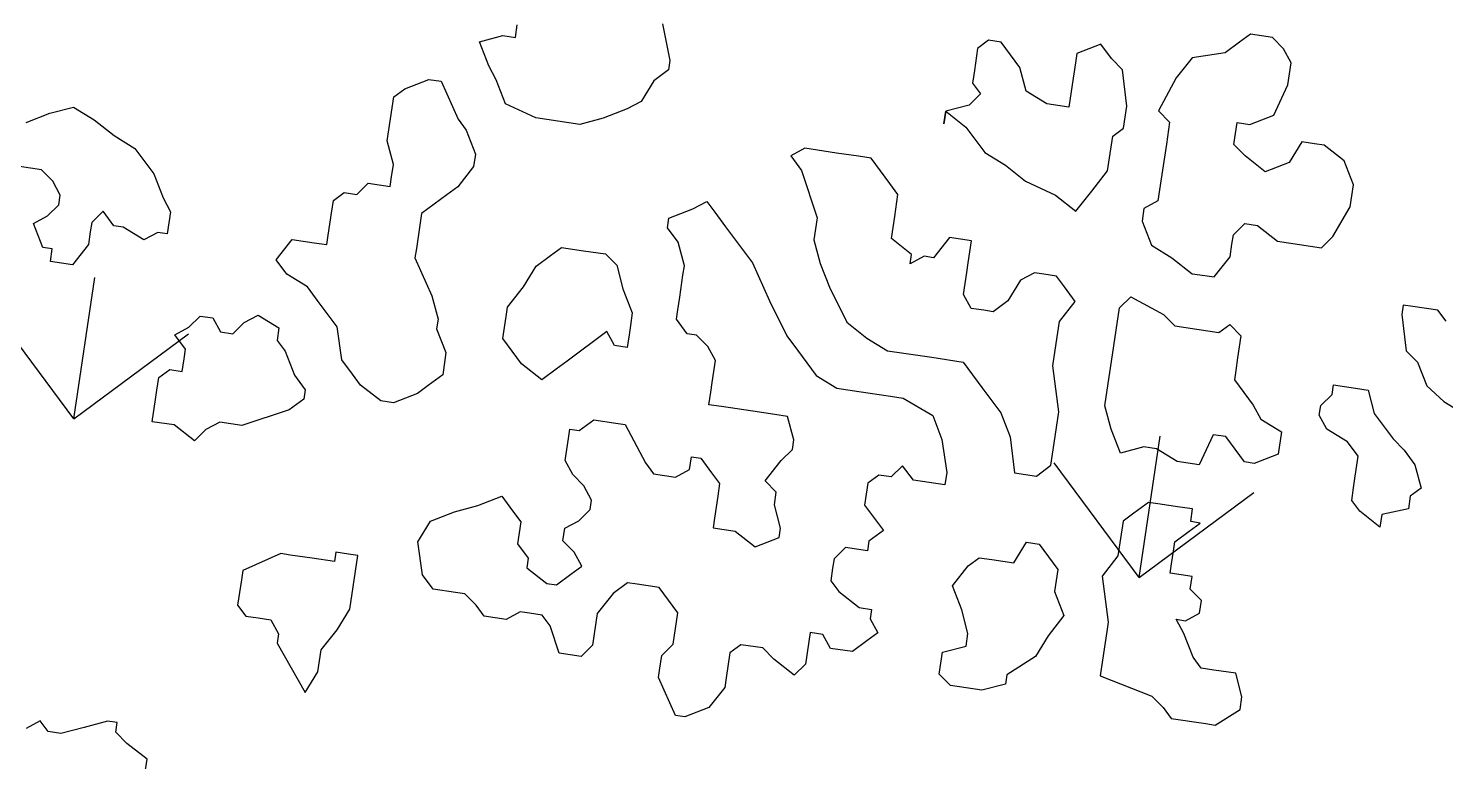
# Model space of a CAD drawing. Header units: millimetres. Extents: x 338 to 506, y 179 to 335.
# Drawn here: x 371.471 to 375.252, y 245.466 to 247.422 of the extents above; entities that cross this region are included whole.
import ezdxf

# ---------------------------------------------------------------- set-up
doc = ezdxf.new("R2010")
doc.units = ezdxf.units.MM
for name, color, linetype in [('ANDEN', 251, 'Continuous'), ('ARBOL-TOP', 3, 'Continuous'), ('MUROS', 32, 'Continuous')]:
    doc.layers.add(name, color=color, linetype=linetype)

# ---------------------------------------------------------------- blocks, each defined once
blk = doc.blocks.new('*X963')
at = {"color": 0}
for p, q in [((60.776, 123.4541), (61.0454, 123.7235)), ((60.776, 123.4541), (61.0454, 123.1847)), ((60.776, 123.4541), (61.157, 123.4541)), ((60.776, 120.5804), (61.0454, 120.8498)), ((60.776, 120.5804), (61.0454, 120.311)), ((60.776, 120.5804), (61.157, 120.5804))]:
    blk.add_line(p, q, dxfattribs=at)
blk = doc.blocks.new('ARBOLITO')
at = {"linetype": 'ByBlock'}
for points in [[(462.11331, 68.45245), (462.11331, 68.46076), (462.09877, 68.46907), (462.09046, 68.47531), (462.09046, 68.48154), (462.08422, 68.48154), (462.06968, 68.47531), (462.05513, 68.46907), (462.04682, 68.46907), (462.04059, 68.47531), (462.03228, 68.46907)], [(462.11331, 68.45245), (462.11331, 68.46076), (462.09877, 68.46907), (462.09046, 68.47531), (462.09046, 68.48154), (462.08422, 68.48154), (462.06968, 68.47531), (462.05513, 68.46907), (462.04682, 68.46907), (462.04059, 68.47531), (462.03228, 68.46907)], [(462.27331, 68.93244), (462.26708, 68.94075), (462.25877, 68.9553), (462.27331, 68.96153), (462.28162, 68.96153), (462.28162, 68.96984)], [(462.37513, 68.98439), (462.38344, 68.96153), (462.38344, 68.9553), (462.37513, 68.94699), (462.36889, 68.93244), (462.36058, 68.92621), (462.34604, 68.9179), (462.33149, 68.91166), (462.3024, 68.91166), (462.28162, 68.9179), (462.27331, 68.93244), (462.27331, 68.93244)], [(462.27331, 68.93244), (462.26708, 68.94075), (462.25877, 68.9553), (462.27331, 68.96153), (462.28162, 68.96153), (462.28162, 68.96984)], [(462.37513, 68.98439), (462.38344, 68.96153), (462.38344, 68.9553), (462.37513, 68.94699), (462.36889, 68.93244), (462.36058, 68.92621), (462.34604, 68.9179), (462.33149, 68.91166), (462.3024, 68.91166), (462.28162, 68.9179), (462.27331, 68.93244)], [(462.70343, 68.90335), (462.71175, 68.88881), (462.72629, 68.88257), (462.74084, 68.87426), (462.74915, 68.87426), (462.75538, 68.87426), (462.76369, 68.88881), (462.76369, 68.89712), (462.76369, 68.90335), (462.76993, 68.91166), (462.77824, 68.91166), (462.79278, 68.90335), (462.80733, 68.90335), (462.82187, 68.90335), (462.82811, 68.91166), (462.83642, 68.93244), (462.83642, 68.94699), (462.82811, 68.96153), (462.81356, 68.96984), (462.80733, 68.96984), (462.79902, 68.96984), (462.79278, 68.9553), (462.77824, 68.94699), (462.76369, 68.9553), (462.75538, 68.96153), (462.75538, 68.97608), (462.76369, 68.97608), (462.77824, 68.98439), (462.78447, 69.00517), (462.78447, 69.01971), (462.77824, 69.02802), (462.76993, 69.03426), (462.75538, 69.03426), (462.74915, 69.02802), (462.74084, 69.01971), (462.72006, 69.01348), (462.71175, 68.99893), (462.70343, 68.97608), (462.71175, 68.96984), (462.71175, 68.9553), (462.71175, 68.93244), (462.71175, 68.9179), (462.70343, 68.91166), (462.70343, 68.90335), (462.70343, 68.90335)], [(462.70343, 68.90335), (462.71175, 68.88881), (462.72629, 68.88257), (462.74084, 68.87426), (462.74915, 68.87426), (462.75538, 68.87426), (462.76369, 68.88881), (462.76369, 68.89712), (462.76369, 68.90335), (462.76993, 68.91166), (462.77824, 68.91166), (462.79278, 68.90335), (462.80733, 68.90335), (462.82187, 68.90335), (462.82811, 68.91166), (462.83642, 68.93244), (462.83642, 68.94699), (462.82811, 68.96153), (462.81356, 68.96984), (462.80733, 68.96984), (462.79902, 68.96984), (462.79278, 68.9553), (462.77824, 68.94699), (462.76369, 68.9553), (462.75538, 68.96153), (462.75538, 68.97608), (462.76369, 68.97608), (462.77824, 68.98439), (462.78447, 69.00517), (462.78447, 69.01971), (462.77824, 69.02802), (462.76993, 69.03426), (462.75538, 69.03426), (462.74915, 69.02802), (462.74084, 69.01971), (462.72006, 69.01348), (462.71175, 68.99893), (462.70343, 68.97608), (462.71175, 68.96984), (462.71175, 68.9553), (462.71175, 68.93244), (462.71175, 68.9179), (462.70343, 68.91166), (462.70343, 68.90335)], [(462.56629, 68.9553), (462.58084, 68.94699), (462.59538, 68.93244), (462.60993, 68.92621), (462.62447, 68.9179), (462.64525, 68.91166), (462.6598, 68.90335), (462.66811, 68.9179), (462.67642, 68.93244), (462.67642, 68.9553), (462.68266, 68.96153), (462.68266, 68.97608), (462.67642, 68.99893), (462.66811, 69.00517), (462.6598, 69.01348), (462.64525, 69.00517), (462.64525, 68.99893), (462.64525, 68.98439), (462.64525, 68.96984), (462.63071, 68.96984), (462.61616, 68.97608), (462.60993, 68.99062), (462.59538, 69.00517), (462.58707, 69.00517), (462.58084, 68.99893), (462.58084, 68.98439), (462.58084, 68.97608), (462.58707, 68.96984), (462.58084, 68.96153), (462.56629, 68.9553), (462.56629, 68.94699), (462.56629, 68.9553), (462.56629, 68.9553)], [(462.56629, 68.9553), (462.58084, 68.94699), (462.59538, 68.93244), (462.60993, 68.92621), (462.62447, 68.9179), (462.64525, 68.91166), (462.6598, 68.90335), (462.66811, 68.9179), (462.67642, 68.93244), (462.67642, 68.9553), (462.68266, 68.96153), (462.68266, 68.97608), (462.67642, 68.99893), (462.66811, 69.00517), (462.6598, 69.01348), (462.64525, 69.00517), (462.64525, 68.99893), (462.64525, 68.98439), (462.64525, 68.96984), (462.63071, 68.96984), (462.61616, 68.97608), (462.60993, 68.99062), (462.59538, 69.00517), (462.58707, 69.00517), (462.58084, 68.99893), (462.58084, 68.98439), (462.58084, 68.97608), (462.58707, 68.96984), (462.58084, 68.96153), (462.56629, 68.9553), (462.56629, 68.94699), (462.56629, 68.9553)], [(462.90915, 68.86803), (462.90291, 68.87426), (462.88629, 68.87426), (462.88006, 68.87426), (462.88006, 68.86803), (462.88629, 68.84517), (462.8946, 68.83894), (462.90291, 68.82439), (462.91538, 68.81608), (462.92993, 68.80985)], [(462.90915, 68.86803), (462.90291, 68.87426), (462.88629, 68.87426), (462.88006, 68.87426), (462.88006, 68.86803), (462.88629, 68.84517), (462.8946, 68.83894), (462.90291, 68.82439), (462.91538, 68.81608), (462.92993, 68.80985)], [(462.22968, 68.71426), (462.21513, 68.72257), (462.2089, 68.72881), (462.20058, 68.73712), (462.19435, 68.7579), (462.17981, 68.77244), (462.17149, 68.78076), (462.15695, 68.78699), (462.14864, 68.7953), (462.15695, 68.80985), (462.17149, 68.80985), (462.17981, 68.80985), (462.17981, 68.81608), (462.17981, 68.83062), (462.17981, 68.83894), (462.18604, 68.84517), (462.19435, 68.84517), (462.20058, 68.85348), (462.21513, 68.85348), (462.21513, 68.85972), (462.21513, 68.86803), (462.2089, 68.88257), (462.2089, 68.89712), (462.2089, 68.91166), (462.21513, 68.9179), (462.22968, 68.92621), (462.23799, 68.92621), (462.25253, 68.90335), (462.25877, 68.89712), (462.26708, 68.88257), (462.26708, 68.87426), (462.25877, 68.85972), (462.25253, 68.85348), (462.23799, 68.83894), (462.23799, 68.81608), (462.23799, 68.80985), (462.25253, 68.78699), (462.25877, 68.77244), (462.25877, 68.76621), (462.26708, 68.75167), (462.26708, 68.73712), (462.25877, 68.72881), (462.25253, 68.72257), (462.23799, 68.71426), (462.22968, 68.71426), (462.22968, 68.71426)], [(462.22968, 68.71426), (462.21513, 68.72257), (462.2089, 68.72881), (462.20058, 68.73712), (462.19435, 68.7579), (462.17981, 68.77244), (462.17149, 68.78076), (462.15695, 68.78699), (462.14864, 68.7953), (462.15695, 68.80985), (462.17149, 68.80985), (462.17981, 68.80985), (462.17981, 68.81608), (462.17981, 68.83062), (462.17981, 68.83894), (462.18604, 68.84517), (462.19435, 68.84517), (462.20058, 68.85348), (462.21513, 68.85348), (462.21513, 68.85972), (462.21513, 68.86803), (462.2089, 68.88257), (462.2089, 68.89712), (462.2089, 68.91166), (462.21513, 68.9179), (462.22968, 68.92621), (462.23799, 68.92621), (462.25253, 68.90335), (462.25877, 68.89712), (462.26708, 68.88257), (462.26708, 68.87426), (462.25877, 68.85972), (462.25253, 68.85348), (462.23799, 68.83894), (462.23799, 68.81608), (462.23799, 68.80985), (462.25253, 68.78699), (462.25877, 68.77244), (462.25877, 68.76621), (462.26708, 68.75167), (462.26708, 68.73712), (462.25877, 68.72881), (462.25253, 68.72257), (462.23799, 68.71426), (462.22968, 68.71426)], [(462.47071, 68.91166), (462.47902, 68.90335), (462.49357, 68.87426), (462.49357, 68.85972), (462.4998, 68.84517), (462.50811, 68.83062), (462.52266, 68.80985), (462.5372, 68.80153), (462.55175, 68.7953), (462.58084, 68.7953), (462.60162, 68.7953), (462.61616, 68.78076), (462.63071, 68.76621), (462.63902, 68.75167), (462.64525, 68.72881), (462.6598, 68.72881), (462.66811, 68.73712), (462.66811, 68.75167), (462.66811, 68.77244), (462.6598, 68.80153), (462.6598, 68.81608), (462.6598, 68.83062), (462.66811, 68.84517), (462.6598, 68.85348), (462.65357, 68.85972), (462.64525, 68.85972), (462.63902, 68.85972), (462.63071, 68.85348), (462.62447, 68.83894), (462.61616, 68.83062), (462.60993, 68.83062), (462.60162, 68.83062), (462.59538, 68.83894), (462.59538, 68.85348), (462.59538, 68.85972), (462.59538, 68.87426), (462.58084, 68.87426), (462.57253, 68.85972), (462.56629, 68.85972), (462.55798, 68.85348), (462.55798, 68.85972), (462.54344, 68.86803), (462.54344, 68.88257), (462.54344, 68.89712), (462.5372, 68.90335), (462.52266, 68.9179), (462.51435, 68.9179), (462.4998, 68.9179), (462.47902, 68.9179), (462.47071, 68.91166), (462.47071, 68.91166)], [(462.47071, 68.91166), (462.47902, 68.90335), (462.49357, 68.87426), (462.49357, 68.85972), (462.4998, 68.84517), (462.50811, 68.83062), (462.52266, 68.80985), (462.5372, 68.80153), (462.55175, 68.7953), (462.58084, 68.7953), (462.60162, 68.7953), (462.61616, 68.78076), (462.63071, 68.76621), (462.63902, 68.75167), (462.64525, 68.72881), (462.6598, 68.72881), (462.66811, 68.73712), (462.66811, 68.75167), (462.66811, 68.77244), (462.6598, 68.80153), (462.6598, 68.81608), (462.6598, 68.83062), (462.66811, 68.84517), (462.6598, 68.85348), (462.65357, 68.85972), (462.64525, 68.85972), (462.63902, 68.85972), (462.63071, 68.85348), (462.62447, 68.83894), (462.61616, 68.83062), (462.60993, 68.83062), (462.60162, 68.83062), (462.59538, 68.83894), (462.59538, 68.85348), (462.59538, 68.85972), (462.59538, 68.87426), (462.58084, 68.87426), (462.57253, 68.85972), (462.56629, 68.85972), (462.55798, 68.85348), (462.55798, 68.85972), (462.54344, 68.86803), (462.54344, 68.88257), (462.54344, 68.89712), (462.5372, 68.90335), (462.52266, 68.9179), (462.51435, 68.9179), (462.4998, 68.9179), (462.47902, 68.9179), (462.47071, 68.91166)], [(462.00318, 68.78076), (461.99695, 68.78076), (461.98864, 68.7953), (461.99695, 68.80153), (462.00318, 68.80985), (462.00318, 68.81608), (461.99695, 68.82439), (461.98864, 68.83062), (461.97409, 68.83062)], [(461.97409, 68.85972), (461.98864, 68.86803), (462.00318, 68.87426), (462.01773, 68.86803), (462.03228, 68.85972), (462.04682, 68.85348), (462.06137, 68.83894), (462.06968, 68.82439), (462.07591, 68.81608), (462.07591, 68.80153), (462.06968, 68.80153), (462.06137, 68.7953), (462.04682, 68.80153), (462.04059, 68.80153), (462.03228, 68.80985), (462.02604, 68.80153), (462.02604, 68.7953), (462.02604, 68.78699), (462.01773, 68.77244), (462.00318, 68.77244), (462.00318, 68.78076), (462.00318, 68.78076)], [(462.00318, 68.78076), (461.99695, 68.78076), (461.98864, 68.7953), (461.99695, 68.80153), (462.00318, 68.80985), (462.00318, 68.81608), (461.99695, 68.82439), (461.98864, 68.83062), (461.97409, 68.83062)], [(461.97409, 68.85972), (461.98864, 68.86803), (462.00318, 68.87426), (462.01773, 68.86803), (462.03228, 68.85972), (462.04682, 68.85348), (462.06137, 68.83894), (462.06968, 68.82439), (462.07591, 68.81608), (462.07591, 68.80153), (462.06968, 68.80153), (462.06137, 68.7953), (462.04682, 68.80153), (462.04059, 68.80153), (462.03228, 68.80985), (462.02604, 68.80153), (462.02604, 68.7953), (462.02604, 68.78699), (462.01773, 68.77244), (462.00318, 68.77244), (462.00318, 68.78076)], [(462.26708, 68.62699), (462.27331, 68.64154), (462.28786, 68.64985), (462.3024, 68.65608), (462.31695, 68.66439), (462.32526, 68.65608), (462.33149, 68.64985), (462.33149, 68.6353), (462.3398, 68.62699), (462.3398, 68.62076), (462.35435, 68.61245), (462.36058, 68.61245), (462.36889, 68.62076), (462.37513, 68.62699), (462.36889, 68.6353), (462.36058, 68.64154), (462.36058, 68.64985), (462.36889, 68.65608), (462.37513, 68.66439), (462.37513, 68.67063), (462.36889, 68.67894), (462.36058, 68.68517), (462.35435, 68.69348), (462.35435, 68.70803), (462.35435, 68.71426), (462.36058, 68.71426), (462.36889, 68.72257), (462.38344, 68.72257), (462.38967, 68.72257), (462.4063, 68.69972), (462.41253, 68.69348), (462.42708, 68.69348), (462.43539, 68.69972), (462.43539, 68.70803), (462.44162, 68.70803), (462.44993, 68.69972), (462.45617, 68.69348), (462.45617, 68.68517), (462.45617, 68.67063), (462.45617, 68.66439), (462.47071, 68.66439), (462.48526, 68.65608), (462.4998, 68.66439), (462.4998, 68.67063), (462.49357, 68.68517), (462.49357, 68.69348), (462.48526, 68.69972), (462.49357, 68.71426), (462.4998, 68.72257), (462.4998, 68.72881), (462.49357, 68.74335), (462.48526, 68.74335), (462.47071, 68.74335), (462.44993, 68.74335), (462.44162, 68.74335), (462.44162, 68.75167), (462.44162, 68.7579), (462.44162, 68.77244), (462.43539, 68.78076), (462.42708, 68.78699), (462.42084, 68.78699), (462.41253, 68.7953), (462.41253, 68.80153), (462.41253, 68.80985), (462.41253, 68.82439), (462.41253, 68.83062), (462.4063, 68.84517), (462.39798, 68.85348), (462.39798, 68.85972), (462.41253, 68.86803), (462.42084, 68.87426), (462.42708, 68.86803), (462.43539, 68.85972), (462.45617, 68.83894), (462.47071, 68.81608), (462.48526, 68.7953), (462.49357, 68.78699), (462.50811, 68.77244), (462.52266, 68.76621), (462.5372, 68.76621), (462.55798, 68.76621), (462.56629, 68.76621), (462.58707, 68.7579), (462.59538, 68.74335), (462.60162, 68.72257), (462.60162, 68.71426), (462.58084, 68.71426), (462.57253, 68.72257), (462.56629, 68.71426), (462.55798, 68.71426), (462.55175, 68.70803), (462.55175, 68.69348), (462.56629, 68.67894), (462.55798, 68.67063), (462.55798, 68.66439), (462.54344, 68.66439), (462.5372, 68.65608), (462.5372, 68.64985), (462.5372, 68.64154), (462.54344, 68.6353), (462.55798, 68.62699), (462.56629, 68.62699), (462.56629, 68.62076), (462.57253, 68.61245), (462.56629, 68.60621), (462.55798, 68.5979), (462.54344, 68.5979), (462.5372, 68.60621), (462.52889, 68.60621), (462.52889, 68.58543), (462.52266, 68.57712), (462.50811, 68.58543), (462.4998, 68.59167), (462.48526, 68.59167), (462.47902, 68.58543), (462.47902, 68.56881), (462.47902, 68.56258), (462.47071, 68.54803), (462.45617, 68.53972), (462.44993, 68.53972), (462.43539, 68.56258), (462.43539, 68.56881), (462.43539, 68.57712), (462.44162, 68.58543), (462.44162, 68.60621), (462.42708, 68.62076), (462.41253, 68.62076), (462.4063, 68.62076), (462.39798, 68.61245), (462.38967, 68.5979), (462.38967, 68.57712), (462.38344, 68.56881), (462.36889, 68.56881), (462.36058, 68.58543), (462.35435, 68.59167), (462.34604, 68.59167), (462.3398, 68.59167), (462.33149, 68.58543), (462.31695, 68.58543), (462.31071, 68.59167), (462.3024, 68.5979), (462.29617, 68.5979), (462.28162, 68.5979), (462.27331, 68.60621), (462.26708, 68.62699), (462.26708, 68.62699)], [(462.26708, 68.62699), (462.27331, 68.64154), (462.28786, 68.64985), (462.3024, 68.65608), (462.31695, 68.66439), (462.32526, 68.65608), (462.33149, 68.64985), (462.33149, 68.6353), (462.3398, 68.62699), (462.3398, 68.62076), (462.35435, 68.61245), (462.36058, 68.61245), (462.36889, 68.62076), (462.37513, 68.62699), (462.36889, 68.6353), (462.36058, 68.64154), (462.36058, 68.64985), (462.36889, 68.65608), (462.37513, 68.66439), (462.37513, 68.67063), (462.36889, 68.67894), (462.36058, 68.68517), (462.35435, 68.69348), (462.35435, 68.70803), (462.35435, 68.71426), (462.36058, 68.71426), (462.36889, 68.72257), (462.38344, 68.72257), (462.38967, 68.72257), (462.4063, 68.69972), (462.41253, 68.69348), (462.42708, 68.69348), (462.43539, 68.69972), (462.43539, 68.70803), (462.44162, 68.70803), (462.44993, 68.69972), (462.45617, 68.69348), (462.45617, 68.68517), (462.45617, 68.67063), (462.45617, 68.66439), (462.47071, 68.66439), (462.48526, 68.65608), (462.4998, 68.66439), (462.4998, 68.67063), (462.49357, 68.68517), (462.49357, 68.69348), (462.48526, 68.69972), (462.49357, 68.71426), (462.4998, 68.72257), (462.4998, 68.72881), (462.49357, 68.74335), (462.48526, 68.74335), (462.47071, 68.74335), (462.44993, 68.74335), (462.44162, 68.74335), (462.44162, 68.75167), (462.44162, 68.7579), (462.44162, 68.77244), (462.43539, 68.78076), (462.42708, 68.78699), (462.42084, 68.78699), (462.41253, 68.7953), (462.41253, 68.80153), (462.41253, 68.80985), (462.41253, 68.82439), (462.41253, 68.83062), (462.4063, 68.84517), (462.39798, 68.85348), (462.39798, 68.85972), (462.41253, 68.86803), (462.42084, 68.87426), (462.42708, 68.86803), (462.43539, 68.85972), (462.45617, 68.83894), (462.47071, 68.81608), (462.48526, 68.7953), (462.49357, 68.78699), (462.50811, 68.77244), (462.52266, 68.76621), (462.5372, 68.76621), (462.55798, 68.76621), (462.56629, 68.76621), (462.58707, 68.7579), (462.59538, 68.74335), (462.60162, 68.72257), (462.60162, 68.71426), (462.58084, 68.71426), (462.57253, 68.72257), (462.56629, 68.71426), (462.55798, 68.71426), (462.55175, 68.70803), (462.55175, 68.69348), (462.56629, 68.67894), (462.55798, 68.67063), (462.55798, 68.66439), (462.54344, 68.66439), (462.5372, 68.65608), (462.5372, 68.64985), (462.5372, 68.64154), (462.54344, 68.6353), (462.55798, 68.62699), (462.56629, 68.62699), (462.56629, 68.62076), (462.57253, 68.61245), (462.56629, 68.60621), (462.55798, 68.5979), (462.54344, 68.5979), (462.5372, 68.60621), (462.52889, 68.60621), (462.52889, 68.58543), (462.52266, 68.57712), (462.50811, 68.58543), (462.4998, 68.59167), (462.48526, 68.59167), (462.47902, 68.58543), (462.47902, 68.56881), (462.47902, 68.56258), (462.47071, 68.54803), (462.45617, 68.53972), (462.44993, 68.53972), (462.43539, 68.56258), (462.43539, 68.56881), (462.43539, 68.57712), (462.44162, 68.58543), (462.44162, 68.60621), (462.42708, 68.62076), (462.41253, 68.62076), (462.4063, 68.62076), (462.39798, 68.61245), (462.38967, 68.5979), (462.38967, 68.57712), (462.38344, 68.56881), (462.36889, 68.56881), (462.36058, 68.58543), (462.35435, 68.59167), (462.34604, 68.59167), (462.3398, 68.59167), (462.33149, 68.58543), (462.31695, 68.58543), (462.31071, 68.59167), (462.3024, 68.5979), (462.29617, 68.5979), (462.28162, 68.5979), (462.27331, 68.60621), (462.26708, 68.62699)], [(462.70343, 68.76621), (462.6972, 68.78076), (462.6972, 68.7953), (462.6972, 68.80985), (462.6972, 68.83062), (462.6972, 68.84517), (462.70343, 68.85348), (462.72629, 68.84517), (462.7346, 68.83894), (462.74915, 68.83894), (462.76369, 68.83894), (462.76993, 68.84517), (462.77824, 68.83894), (462.77824, 68.82439), (462.77824, 68.81608), (462.77824, 68.80985), (462.79278, 68.7953), (462.79902, 68.78699), (462.81356, 68.78076), (462.81356, 68.76621), (462.79902, 68.7579), (462.79278, 68.7579), (462.77824, 68.77244), (462.76993, 68.77244), (462.76369, 68.75167), (462.74915, 68.75167), (462.7346, 68.7579), (462.72629, 68.7579), (462.71175, 68.75167), (462.70343, 68.76621), (462.70343, 68.76621)], [(462.70343, 68.76621), (462.6972, 68.78076), (462.6972, 68.7953), (462.6972, 68.80985), (462.6972, 68.83062), (462.6972, 68.84517), (462.70343, 68.85348), (462.72629, 68.84517), (462.7346, 68.83894), (462.74915, 68.83894), (462.76369, 68.83894), (462.76993, 68.84517), (462.77824, 68.83894), (462.77824, 68.82439), (462.77824, 68.81608), (462.77824, 68.80985), (462.79278, 68.7953), (462.79902, 68.78699), (462.81356, 68.78076), (462.81356, 68.76621), (462.79902, 68.7579), (462.79278, 68.7579), (462.77824, 68.77244), (462.76993, 68.77244), (462.76369, 68.75167), (462.74915, 68.75167), (462.7346, 68.7579), (462.72629, 68.7579), (462.71175, 68.75167), (462.70343, 68.76621)], [(462.34604, 68.7579), (462.3398, 68.75167), (462.33149, 68.74335), (462.31695, 68.75167), (462.3024, 68.76621), (462.3024, 68.78076), (462.3024, 68.78699), (462.31071, 68.80153), (462.31695, 68.81608), (462.32526, 68.82439), (462.33149, 68.83062), (462.34604, 68.83062), (462.36058, 68.83062), (462.36889, 68.82439), (462.37513, 68.80985), (462.38344, 68.7953), (462.38344, 68.78699), (462.38344, 68.78076), (462.38344, 68.77244), (462.37513, 68.77244), (462.36889, 68.78076), (462.34604, 68.7579), (462.34604, 68.7579)], [(462.34604, 68.7579), (462.3398, 68.75167), (462.33149, 68.74335), (462.31695, 68.75167), (462.3024, 68.76621), (462.3024, 68.78076), (462.3024, 68.78699), (462.31071, 68.80153), (462.31695, 68.81608), (462.32526, 68.82439), (462.33149, 68.83062), (462.34604, 68.83062), (462.36058, 68.83062), (462.36889, 68.82439), (462.37513, 68.80985), (462.38344, 68.7953), (462.38344, 68.78699), (462.38344, 68.78076), (462.38344, 68.77244), (462.37513, 68.77244), (462.36889, 68.78076), (462.34604, 68.7579)], [(462.88629, 68.72881), (462.87174, 68.73712), (462.86551, 68.74335), (462.86551, 68.75167), (462.86551, 68.7579), (462.86551, 68.77244), (462.8572, 68.78076), (462.84265, 68.78699), (462.83642, 68.7953), (462.83642, 68.80153), (462.84265, 68.80985), (462.84265, 68.81608), (462.8572, 68.81608), (462.86551, 68.81608), (462.87174, 68.80153), (462.88629, 68.78699), (462.8946, 68.78076), (462.90291, 68.77244), (462.90915, 68.7579), (462.90291, 68.75167), (462.90291, 68.74335), (462.88629, 68.73712), (462.88629, 68.72881), (462.88629, 68.72881)], [(462.88629, 68.72881), (462.87174, 68.73712), (462.86551, 68.74335), (462.86551, 68.75167), (462.86551, 68.7579), (462.86551, 68.77244), (462.8572, 68.78076), (462.84265, 68.78699), (462.83642, 68.7953), (462.83642, 68.80153), (462.84265, 68.80985), (462.84265, 68.81608), (462.8572, 68.81608), (462.86551, 68.81608), (462.87174, 68.80153), (462.88629, 68.78699), (462.8946, 68.78076), (462.90291, 68.77244), (462.90915, 68.7579), (462.90291, 68.75167), (462.90291, 68.74335), (462.88629, 68.73712), (462.88629, 68.72881)], [(462.1424, 68.68517), (462.12786, 68.68517), (462.11955, 68.67894), (462.11331, 68.67063), (462.09877, 68.67894), (462.08422, 68.67894), (462.08422, 68.69348), (462.08422, 68.69972), (462.08422, 68.70803), (462.09046, 68.71426), (462.09877, 68.71426), (462.09877, 68.72257), (462.09877, 68.72881), (462.09046, 68.73712), (462.09877, 68.74335), (462.105, 68.75167), (462.11331, 68.75167), (462.11955, 68.74335), (462.12786, 68.74335), (462.13409, 68.75167), (462.1424, 68.7579), (462.15695, 68.75167), (462.15695, 68.74335), (462.16318, 68.73712), (462.17149, 68.72257), (462.17981, 68.71426), (462.17981, 68.70803), (462.17149, 68.69972), (462.1424, 68.68517), (462.1424, 68.68517)], [(462.1424, 68.68517), (462.12786, 68.68517), (462.11955, 68.67894), (462.11331, 68.67063), (462.09877, 68.67894), (462.08422, 68.67894), (462.08422, 68.69348), (462.08422, 68.69972), (462.08422, 68.70803), (462.09046, 68.71426), (462.09877, 68.71426), (462.09877, 68.72257), (462.09877, 68.72881), (462.09046, 68.73712), (462.09877, 68.74335), (462.105, 68.75167), (462.11331, 68.75167), (462.11955, 68.74335), (462.12786, 68.74335), (462.13409, 68.75167), (462.1424, 68.7579), (462.15695, 68.75167), (462.15695, 68.74335), (462.16318, 68.73712), (462.17149, 68.72257), (462.17981, 68.71426), (462.17981, 68.70803), (462.17149, 68.69972), (462.1424, 68.68517)], [(462.75538, 68.5979), (462.76369, 68.59167), (462.76993, 68.58543), (462.79278, 68.58543), (462.79902, 68.58543), (462.81356, 68.5979), (462.81356, 68.60621), (462.80733, 68.62076), (462.79278, 68.62076), (462.78447, 68.62076), (462.77824, 68.62699), (462.76993, 68.64154), (462.76369, 68.64985), (462.76993, 68.64985), (462.77824, 68.65608), (462.77824, 68.66439), (462.76993, 68.67063), (462.76993, 68.67894), (462.75538, 68.67894), (462.75538, 68.68517), (462.75538, 68.69348), (462.75538, 68.69972), (462.76369, 68.70803), (462.76993, 68.71426), (462.76369, 68.71426), (462.76369, 68.72257), (462.75538, 68.72257), (462.74084, 68.72257), (462.7346, 68.72257), (462.72629, 68.71426), (462.72006, 68.70803), (462.72006, 68.68517), (462.71175, 68.67063), (462.72006, 68.64154), (462.72006, 68.6353), (462.72006, 68.62076), (462.72006, 68.60621), (462.75538, 68.5979), (462.75538, 68.5979)], [(462.75538, 68.5979), (462.76369, 68.59167), (462.76993, 68.58543), (462.79278, 68.58543), (462.79902, 68.58543), (462.81356, 68.5979), (462.81356, 68.60621), (462.80733, 68.62076), (462.79278, 68.62076), (462.78447, 68.62076), (462.77824, 68.62699), (462.76993, 68.64154), (462.76369, 68.64985), (462.76993, 68.64985), (462.77824, 68.65608), (462.77824, 68.66439), (462.76993, 68.67063), (462.76993, 68.67894), (462.75538, 68.67894), (462.75538, 68.68517), (462.75538, 68.69348), (462.75538, 68.69972), (462.76369, 68.70803), (462.76993, 68.71426), (462.76369, 68.71426), (462.76369, 68.72257), (462.75538, 68.72257), (462.74084, 68.72257), (462.7346, 68.72257), (462.72629, 68.71426), (462.72006, 68.70803), (462.72006, 68.68517), (462.71175, 68.67063), (462.72006, 68.64154), (462.72006, 68.6353), (462.72006, 68.62076), (462.72006, 68.60621), (462.75538, 68.5979)], [(462.62447, 68.58543), (462.61616, 68.59167), (462.61616, 68.60621), (462.63071, 68.61245), (462.63071, 68.62076), (462.62447, 68.6353), (462.61616, 68.64985), (462.62447, 68.66439), (462.63071, 68.67063), (462.63902, 68.67063), (462.65357, 68.67063), (462.6598, 68.68517), (462.66811, 68.68517), (462.68266, 68.67063), (462.68266, 68.65608), (462.69097, 68.64154), (462.68266, 68.62699), (462.67642, 68.61245), (462.6598, 68.5979), (462.6598, 68.59167), (462.64525, 68.58543), (462.62447, 68.58543), (462.62447, 68.58543)], [(462.62447, 68.58543), (462.61616, 68.59167), (462.61616, 68.60621), (462.63071, 68.61245), (462.63071, 68.62076), (462.62447, 68.6353), (462.61616, 68.64985), (462.62447, 68.66439), (462.63071, 68.67063), (462.63902, 68.67063), (462.65357, 68.67063), (462.6598, 68.68517), (462.66811, 68.68517), (462.68266, 68.67063), (462.68266, 68.65608), (462.69097, 68.64154), (462.68266, 68.62699), (462.67642, 68.61245), (462.6598, 68.5979), (462.6598, 68.59167), (462.64525, 68.58543), (462.62447, 68.58543)], [(462.2089, 68.51894), (462.21513, 68.53349), (462.21513, 68.54803), (462.22344, 68.56258), (462.22968, 68.57712), (462.22968, 68.59167), (462.22968, 68.61245), (462.22344, 68.61245), (462.21513, 68.61245), (462.21513, 68.60621), (462.20058, 68.60621), (462.18604, 68.60621), (462.17981, 68.60621), (462.15695, 68.59167), (462.15695, 68.58543), (462.15695, 68.56881), (462.16318, 68.56258), (462.17149, 68.56258), (462.17981, 68.56258), (462.18604, 68.55427), (462.18604, 68.54803), (462.2089, 68.51894), (462.2089, 68.51894)], [(462.2089, 68.51894), (462.21513, 68.53349), (462.21513, 68.54803), (462.22344, 68.56258), (462.22968, 68.57712), (462.22968, 68.59167), (462.22968, 68.61245), (462.22344, 68.61245), (462.21513, 68.61245), (462.21513, 68.60621), (462.20058, 68.60621), (462.18604, 68.60621), (462.17981, 68.60621), (462.15695, 68.59167), (462.15695, 68.58543), (462.15695, 68.56881), (462.16318, 68.56258), (462.17149, 68.56258), (462.17981, 68.56258), (462.18604, 68.55427), (462.18604, 68.54803), (462.2089, 68.51894)]]:
    blk.add_lwpolyline(points, dxfattribs=at)
blk = doc.blocks.new('A$C7152A42C')
at = {"layer": 'ANDEN', "color": 251, "linetype": 'Continuous'}
blk.add_blockref('*X963', (0, 0), dxfattribs=at)
at = {"layer": 'ARBOL-TOP', "color": 3, "linetype": 'ByBlock', "xscale": 4.090679926752369, "yscale": 4.090679926752369, "zscale": 4.090679926752369, "rotation": 270}
blk.add_blockref('ARBOLITO', (-220.14418, 2013.48433), dxfattribs=at)

msp = doc.modelspace()

# ---------------------------------------------------------------- block references
at = {"layer": 'MUROS', "color": 32, "rotation": 81.53046525965426}
msp.add_blockref('A$C7152A42C', (484.7482, 168.0844), dxfattribs=at)

doc.saveas('drawing.dxf')
